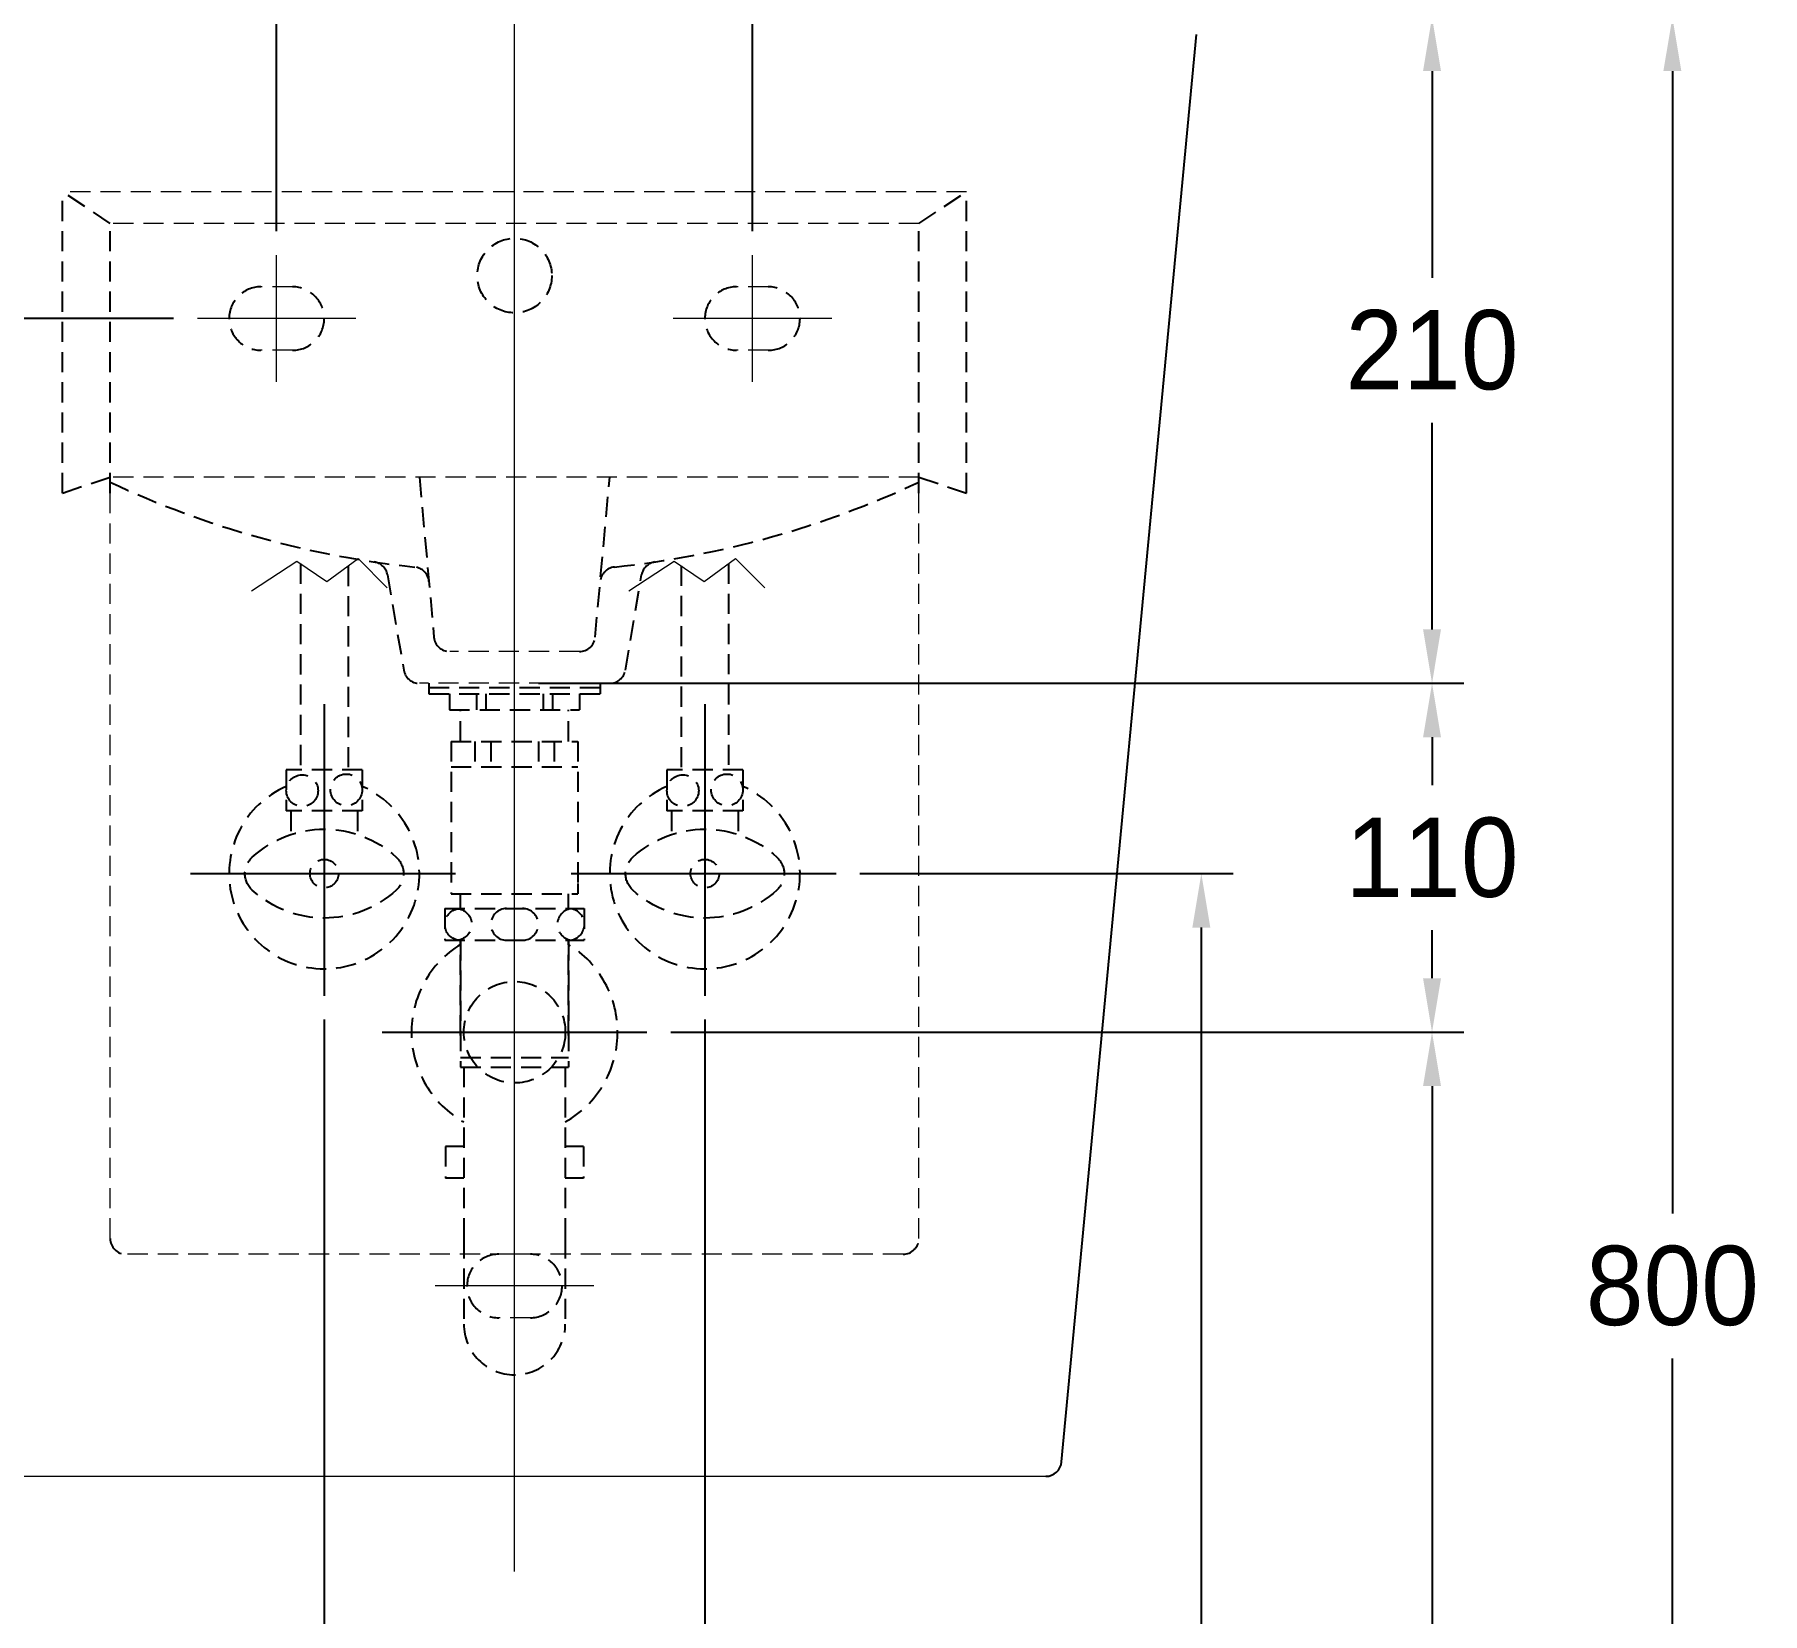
# Model space of a CAD drawing. Header units: millimetres. Extents: x 0 to 1800, y -67 to 2530.
# Drawn here: x 338 to 883, y 391 to 888 of the extents above; entities that cross this region are included whole.
import ezdxf
from ezdxf.lldxf.tags import DXFTag

# ---------------------------------------------------------------- set-up
doc = ezdxf.new("R2010")
doc.units = ezdxf.units.MM
doc.linetypes.add('DASHED2', pattern=[9.525, 6.35, -3.175])
doc.layers.get('Defpoints').update_dxf_attribs({"color": 1})
for name, color, linetype in [('외형선', 3, 'Continuous'), ('점선', 6, 'DASHED2'), ('중심선', 1, 'DASHED'), ('치수선', 7, 'Continuous')]:
    doc.layers.add(name, color=color, linetype=linetype)
doc.styles.add('____', font='')
doc.styles.get('____').set_extended_font_data('굴림')
tags = doc.linetypes.add('DASHDOT', pattern=[70, 31, -13, 13, -13]).pattern_tags.tags
tags[10:11] = [DXFTag(74, 4), DXFTag(75, 0), DXFTag(340, '0'), DXFTag(46, 0.0), DXFTag(50, 0.0), DXFTag(44, 0.0), DXFTag(45, 0.0)]
tags[8:9] = [DXFTag(74, 4), DXFTag(75, 0), DXFTag(340, '0'), DXFTag(46, 0.0), DXFTag(50, 0.0), DXFTag(44, 0.0), DXFTag(45, 0.0)]
tags[6:7] = [DXFTag(74, 4), DXFTag(75, 0), DXFTag(340, '0'), DXFTag(46, 0.0), DXFTag(50, 0.0), DXFTag(44, 0.0), DXFTag(45, 0.0)]
tags[4:5] = [DXFTag(74, 4), DXFTag(75, 0), DXFTag(340, '0'), DXFTag(46, 0.0), DXFTag(50, 0.0), DXFTag(44, 0.0), DXFTag(45, 0.0)]
tags = doc.linetypes.add('DASHED', pattern=[25.72, 12.86, -12.86]).pattern_tags.tags
tags[6:7] = [DXFTag(74, 4), DXFTag(75, 0), DXFTag(340, '0'), DXFTag(46, 0.0), DXFTag(50, 0.0), DXFTag(44, 0.0), DXFTag(45, 0.0)]
tags[4:5] = [DXFTag(74, 4), DXFTag(75, 0), DXFTag(340, '0'), DXFTag(46, 0.0), DXFTag(50, 0.0), DXFTag(44, 0.0), DXFTag(45, 0.0)]
doc.dimstyles.new('MSADIM', dxfattribs={"dimtxt": 33, "dimasz": 17, "dimexe": 10, "dimexo": 7.5, "dimgap": 10, "dimtad": 0, "dimtih": 1, "dimtoh": 1, "dimdec": 0, "dimzin": 1, "dimdsep": 46, "dimtxsty": '____', "dimcen": 11.25, "dimadec": 0, "dimazin": 0, "dimtfac": 1, "dimtdec": 0, "dimtix": 1, "dimtmove": 0, "dimatfit": 3, "dimfxl": 0, "dimtolj": 1, "dimtzin": 1, "dimarcsym": 0})

# ---------------------------------------------------------------- blocks, each defined once
blk = doc.blocks.new('*D13')
at = {"color": 0, "lineweight": -2}
for p, q in [((706.97, 893.87), (788.73, 893.87)), ((778.73, 876.87), (778.73, 811.72)), ((778.73, 700.87), (778.73, 766.02)), ((496.97, 683.87), (788.73, 683.87))]:
    blk.add_line(p, q, dxfattribs=at)
at = {"color": 0}
for points in [[(775.9, 876.87), (781.56, 876.87), (778.73, 893.87)], [(775.9, 700.87), (781.56, 700.87), (778.73, 683.87)]]:
    blk.add_solid(points, dxfattribs=at)
at = {"layer": 'Defpoints', "color": 0}
for p in [(699.47, 893.87), (489.47, 683.87), (778.73, 683.87)]:
    blk.add_point(p, dxfattribs=at)
at = {"color": 0, "insert": (778.73, 788.87), "char_height": 25, "attachment_point": 5, "style": '____'}
blk.add_mtext('\\A1;210', dxfattribs=at)
blk = doc.blocks.new('*D14')
at = {"color": 0, "lineweight": -2}
for p, q in [((225.61, 910.87), (225.61, 927.87)), ((271.97, 893.87), (215.61, 893.87)), ((381.97, 798.87), (215.61, 798.87)), ((225.61, 781.87), (225.61, 764.87))]:
    blk.add_line(p, q, dxfattribs=at)
at = {"color": 0}
for points in [[(222.78, 910.87), (228.45, 910.87), (225.61, 893.87)], [(222.78, 781.87), (228.45, 781.87), (225.61, 798.87)]]:
    blk.add_solid(points, dxfattribs=at)
at = {"layer": 'Defpoints', "color": 0}
for p in [(225.61, 893.87), (279.47, 893.87), (389.47, 798.87)]:
    blk.add_point(p, dxfattribs=at)
at = {"color": 0, "insert": (225.61, 846.37), "char_height": 25, "attachment_point": 5, "style": '____'}
blk.add_mtext('\\A1;95', dxfattribs=at)
blk = doc.blocks.new('*D15')
at = {"layer": 'Defpoints', "color": 0}
for p in [(564.47, 1105.84), (414.47, 818.87), (564.47, 818.87)]:
    blk.add_point(p, dxfattribs=at)
at = {"layer": '치수선', "color": 0, "lineweight": -2}
for p, q in [((414.47, 826.37), (414.47, 1115.84)), ((564.47, 826.37), (564.47, 1115.84)), ((431.47, 1105.84), (547.47, 1105.84))]:
    blk.add_line(p, q, dxfattribs=at)
at = {"layer": '치수선', "color": 0}
for points in [[(431.47, 1108.67), (431.47, 1103.01), (414.47, 1105.84)], [(547.47, 1108.67), (547.47, 1103.01), (564.47, 1105.84)]]:
    blk.add_solid(points, dxfattribs=at)
at = {"layer": '치수선', "color": 0, "insert": (489.47, 1128.69), "char_height": 25, "attachment_point": 5, "style": '____'}
blk.add_mtext('\\A1;150', dxfattribs=at)
blk = doc.blocks.new('*D16')
at = {"color": 0, "lineweight": -2}
for p, q in [((429.47, 577.87), (429.47, 358.2)), ((549.47, 577.87), (549.47, 358.2)), ((412.47, 368.2), (395.47, 368.2)), ((566.47, 368.2), (583.47, 368.2))]:
    blk.add_line(p, q, dxfattribs=at)
at = {"color": 0}
for points in [[(412.47, 371.04), (412.47, 365.37), (429.47, 368.2)], [(566.47, 371.04), (566.47, 365.37), (549.47, 368.2)]]:
    blk.add_solid(points, dxfattribs=at)
at = {"layer": 'Defpoints', "color": 0}
for p in [(429.47, 585.37), (549.47, 585.37), (549.47, 368.2)]:
    blk.add_point(p, dxfattribs=at)
at = {"color": 0, "insert": (489.47, 368.2), "char_height": 25, "attachment_point": 5, "style": '____'}
blk.add_mtext('\\A1;120', dxfattribs=at)
blk = doc.blocks.new('*D17')
at = {"color": 0, "lineweight": -2}
for p, q in [((598.35, 623.87), (715.99, 623.87)), ((705.99, 606.87), (705.99, 381.69)), ((705.99, 110.87), (705.99, 336.06)), ((598.35, 93.87), (715.99, 93.87))]:
    blk.add_line(p, q, dxfattribs=at)
at = {"color": 0}
for points in [[(703.16, 606.87), (708.83, 606.87), (705.99, 623.87)], [(703.16, 110.87), (708.83, 110.87), (705.99, 93.87)]]:
    blk.add_solid(points, dxfattribs=at)
at = {"layer": 'Defpoints', "color": 0}
for p in [(590.85, 623.87), (590.85, 93.87), (705.99, 93.87)]:
    blk.add_point(p, dxfattribs=at)
at = {"color": 0, "insert": (705.99, 358.87), "char_height": 25, "attachment_point": 5, "style": '____'}
blk.add_mtext('\\A1;530', dxfattribs=at)
blk = doc.blocks.new('*D18')
at = {"color": 0, "lineweight": -2}
for p, q in [((786.23, 683.87), (788.73, 683.87)), ((778.73, 666.87), (778.73, 651.72)), ((778.73, 590.87), (778.73, 606.02)), ((538.72, 573.87), (788.73, 573.87))]:
    blk.add_line(p, q, dxfattribs=at)
at = {"color": 0}
for points in [[(775.9, 666.87), (781.56, 666.87), (778.73, 683.87)], [(775.9, 590.87), (781.56, 590.87), (778.73, 573.87)]]:
    blk.add_solid(points, dxfattribs=at)
at = {"layer": 'Defpoints', "color": 0}
for p in [(778.73, 683.87), (778.73, 683.87), (531.22, 573.87)]:
    blk.add_point(p, dxfattribs=at)
at = {"color": 0, "insert": (778.73, 628.87), "char_height": 25, "attachment_point": 5, "style": '____'}
blk.add_mtext('\\A1;110', dxfattribs=at)
blk = doc.blocks.new('*D19')
at = {"color": 0, "lineweight": -2}
for p, q in [((786.23, 573.87), (788.73, 573.87)), ((778.73, 556.87), (778.73, 356.71)), ((778.73, 110.87), (778.73, 311.04)), ((664.67, 93.87), (788.73, 93.87))]:
    blk.add_line(p, q, dxfattribs=at)
at = {"color": 0}
for points in [[(775.9, 556.87), (781.56, 556.87), (778.73, 573.87)], [(775.9, 110.87), (781.56, 110.87), (778.73, 93.87)]]:
    blk.add_solid(points, dxfattribs=at)
at = {"layer": 'Defpoints', "color": 0}
for p in [(778.73, 573.87), (657.17, 93.87), (778.73, 93.87)]:
    blk.add_point(p, dxfattribs=at)
at = {"color": 0, "insert": (778.73, 333.87), "char_height": 25, "attachment_point": 5, "style": '____'}
blk.add_mtext('\\A1;480', dxfattribs=at)
blk = doc.blocks.new('*D20')
at = {"color": 0, "lineweight": -2}
for p, q in [((786.23, 893.87), (864.51, 893.87)), ((854.51, 876.87), (854.51, 516.69)), ((854.51, 110.87), (854.51, 471.06)), ((664.67, 93.87), (864.51, 93.87))]:
    blk.add_line(p, q, dxfattribs=at)
at = {"color": 0}
for points in [[(851.67, 876.87), (857.34, 876.87), (854.51, 893.87)], [(851.67, 110.87), (857.34, 110.87), (854.51, 93.87)]]:
    blk.add_solid(points, dxfattribs=at)
at = {"layer": 'Defpoints', "color": 0}
for p in [(778.73, 893.87), (657.17, 93.87), (854.51, 93.87)]:
    blk.add_point(p, dxfattribs=at)
at = {"color": 0, "insert": (854.51, 493.87), "char_height": 25, "attachment_point": 5, "style": '____'}
blk.add_mtext('\\A1;800', dxfattribs=at)

msp = doc.modelspace()

# ---------------------------------------------------------------- linework, layer by layer
at = {"layer": '외형선'}
msp.add_line((661.95, 438.4), (704.45, 888.4), dxfattribs=at)
at = {"layer": '외형선', "lineweight": 18}
msp.add_line((321.97, 433.87), (656.97, 433.87), dxfattribs=at)
at = {"layer": '외형선'}
msp.add_arc((656.97, 438.87), 5, 270, 354.6047, dxfattribs=at)
at = {"layer": '점선', "lineweight": 18}
for p, q in [((631.97, 838.87), (346.97, 838.87)), ((616.97, 828.87), (361.97, 828.87)), ((419.47, 808.87), (409.47, 808.87)), ((569.47, 808.87), (559.47, 808.87)), ((419.47, 788.87), (409.47, 788.87)), ((569.47, 788.87), (559.47, 788.87)), ((616.97, 748.87), (361.97, 748.87)), ((361.97, 508.87), (361.97, 743.87)), ((616.97, 508.87), (616.97, 743.87)), ((509.9, 693.87), (469.04, 693.87)), ((519.47, 683.87), (459.47, 683.87)), ((611.97, 503.87), (366.97, 503.87)), ((494.47, 503.87), (484.47, 503.87)), ((494.47, 483.87), (484.47, 483.87))]:
    msp.add_line(p, q, dxfattribs=at)
at = {"layer": '점선'}
for p, q in [((346.97, 743.87), (346.97, 838.87)), ((361.97, 828.87), (346.97, 838.87)), ((616.97, 828.87), (631.97, 838.87)), ((631.97, 743.87), (631.97, 838.87)), ((361.97, 743.87), (361.97, 828.87)), ((616.97, 743.87), (616.97, 828.87)), ((346.97, 743.87), (361.97, 748.87)), ((459.47, 748.87), (464.06, 698.42)), ((514.88, 698.42), (519.47, 748.87)), ((616.97, 748.87), (631.97, 743.87)), ((421.97, 721.61), (421.97, 656.62)), ((436.97, 720.9), (436.97, 656.62)), ((541.97, 720.94), (541.97, 656.62)), ((556.97, 721.63), (556.97, 656.62)), ((449.4, 718.06), (454.54, 688.03)), ((524.4, 688.03), (529.54, 718.06)), ((462.47, 683.87), (462.47, 680.54)), ((462.47, 682.54), (516.47, 682.54)), ((516.47, 683.87), (516.47, 680.54)), ((462.47, 680.54), (516.47, 680.54)), ((468.97, 680.54), (468.97, 675.54)), ((468.97, 675.54), (509.97, 675.54)), ((472.47, 665.54), (472.47, 675.54)), ((477.47, 680.54), (477.47, 675.54)), ((480.47, 680.54), (480.47, 675.54)), ((498.47, 680.54), (498.47, 675.54)), ((501.47, 680.54), (501.47, 675.54)), ((506.47, 665.54), (506.47, 675.54)), ((509.97, 680.54), (509.97, 675.54)), ((469.47, 665.54), (469.47, 617.54)), ((469.47, 665.54), (509.47, 665.54)), ((476.97, 665.54), (476.97, 657.54)), ((481.97, 665.54), (481.97, 657.54)), ((496.97, 665.54), (496.97, 657.54)), ((501.97, 665.54), (501.97, 657.54)), ((509.47, 665.54), (509.47, 620.79)), ((417.47, 656.62), (417.47, 643.62)), ((441.47, 656.62), (417.47, 656.62)), ((441.47, 656.62), (441.47, 643.62)), ((469.47, 657.54), (509.47, 657.54)), ((537.47, 656.62), (537.47, 643.62)), ((561.47, 656.62), (537.47, 656.62)), ((561.47, 656.62), (561.47, 643.62)), ((441.47, 643.62), (417.47, 643.62)), ((418.97, 643.62), (418.97, 636.19)), ((439.97, 643.62), (439.97, 636.19)), ((561.47, 643.62), (537.47, 643.62)), ((538.97, 643.62), (538.97, 636.19)), ((559.97, 643.62), (559.97, 636.19)), ((469.47, 617.54), (509.47, 617.54)), ((472.47, 612.87), (472.47, 617.54)), ((506.47, 612.87), (506.47, 617.54)), ((509.47, 620.79), (509.47, 617.54)), ((467.47, 612.87), (511.47, 612.87)), ((467.47, 612.87), (467.47, 602.87)), ((511.47, 612.87), (511.47, 602.87)), ((467.47, 602.87), (511.47, 602.87)), ((472.47, 602.87), (472.47, 562.87)), ((472.47, 572.87), (472.47, 602.87)), ((506.47, 602.87), (506.47, 562.87)), ((506.47, 572.87), (506.47, 602.87)), ((472.47, 565.87), (506.47, 565.87)), ((472.47, 562.87), (506.47, 562.87)), ((473.47, 562.87), (473.47, 513.87)), ((505.47, 562.87), (505.47, 513.87)), ((467.72, 537.87), (467.72, 527.87)), ((473.47, 537.87), (467.72, 537.87)), ((511.22, 537.87), (505.47, 537.87)), ((511.22, 537.87), (511.22, 527.87)), ((473.47, 527.87), (467.72, 527.87)), ((511.22, 527.87), (505.47, 527.87)), ((473.47, 513.87), (473.47, 508.87)), ((505.47, 513.87), (505.47, 508.87)), ((473.47, 508.87), (473.47, 481.87)), ((505.47, 508.87), (505.47, 481.87))]:
    msp.add_line(p, q, dxfattribs=at)
at = {"layer": '점선', "flags": 128}
for points in [[(406.74, 629.04, -0.388889), (452.2, 629.04)], [(526.74, 629.04, -0.388889), (572.2, 629.04)], [(406.74, 618.71, -0.44), (406.74, 629.04)], [(452.2, 629.04, -0.44), (452.2, 618.71)], [(526.74, 618.71, -0.44), (526.74, 629.04)], [(572.2, 629.04, -0.44), (572.2, 618.71)], [(452.2, 618.71, -0.388889), (406.74, 618.71)], [(572.2, 618.71, -0.388889), (526.74, 618.71)], [(471.72, 602.93, -0.859727), (471.72, 612.82)], [(471.72, 612.82, -0.859727), (471.72, 602.93)]]:
    msp.add_lwpolyline(points, format="xyb", dxfattribs=at)
at = {"layer": '점선'}
for centre, radius in [((489.47, 812.42), 11.75), ((422.52, 650.03), 5), ((436.45, 650.28), 5), ((542.52, 650.03), 5), ((556.45, 650.28), 5), ((429.47, 623.87), 4.5), ((549.47, 623.87), 4.5), ((489.47, 573.87), 16)]:
    msp.add_circle(centre, radius, dxfattribs=at)
for centre, radius, start, end in [((409.47, 798.87), 10, 90, 270), ((419.47, 798.87), 10, 270, 90), ((559.47, 798.87), 10, 90, 270), ((569.47, 798.87), 10, 270, 90), ((489.47, 1018.87), 300, 244.8493, 263.9791), ((489.47, 1018.87), 300, 276.0209, 295.1507), ((444.47, 717.21), 5, 9.7205, 81.5156), ((457.48, 715.56), 5, 5.1944, 83.9791), ((521.46, 715.56), 5, 96.0209, 174.8056), ((534.47, 717.21), 5, 98.4844, 170.2795), ((469.04, 698.87), 5, 185.1944, 270), ((509.9, 698.87), 5, 270, 354.8056), ((459.47, 688.87), 5, 189.7205, 270), ((519.47, 688.87), 5, 270, 350.2795), ((429.47, 623.87), 30, 113.5782, 66.4218), ((549.47, 623.87), 30, 113.5782, 66.4218), ((486.97, 607.87), 5, 90, 270), ((491.97, 607.87), 5, 270, 90), ((507.97, 607.87), 5, 98.6269, 261.3731), ((506.47, 607.87), 5, 278.6269, 81.3731), ((489.47, 573.87), 32.5, 121.5389, 240.5076), ((489.47, 573.87), 32.5, 299.4924, 58.4611), ((366.97, 508.87), 5, 180, 270), ((611.97, 508.87), 5, 270, 0), ((484.47, 493.87), 10, 90, 270), ((494.47, 493.87), 10, 270, 90), ((489.47, 481.87), 16, 180, 0)]:
    msp.add_arc(centre, radius, start, end, dxfattribs=at)
at = {"layer": '중심선', "lineweight": 18}
for p, q in [((489.47, 403.87), (489.47, 1093.87)), ((414.47, 778.87), (414.47, 818.87)), ((564.47, 778.87), (564.47, 818.87)), ((439.47, 798.87), (389.47, 798.87)), ((589.47, 798.87), (539.47, 798.87)), ((406.54, 713.05), (420.79, 722.42)), ((420.79, 722.42), (430.28, 715.96)), ((430.28, 715.96), (440.15, 723.24)), ((440.15, 723.24), (449.34, 714.02)), ((525.55, 713.05), (539.8, 722.42)), ((539.8, 722.42), (549.29, 715.96)), ((549.29, 715.96), (559.16, 723.24)), ((559.16, 723.24), (568.35, 714.02)), ((514.47, 493.87), (464.47, 493.87))]:
    msp.add_line(p, q, dxfattribs=at)
at = {"layer": '중심선', "linetype": 'DASHDOT'}
for p, q in [((429.47, 677.32), (429.47, 585.37)), ((549.47, 677.32), (549.47, 585.37)), ((387.35, 623.87), (470.85, 623.87)), ((507.35, 623.87), (590.85, 623.87))]:
    msp.add_line(p, q, dxfattribs=at)
at = {"layer": '중심선'}
msp.add_line((447.72, 573.87), (531.22, 573.87), dxfattribs=at)

# ---------------------------------------------------------------- dimensions: what is measured, and where the dimension line sits
for base, p1, p2, picture, middle in [((225.61, 893.87), (389.47, 798.87), (279.47, 893.87), '*D14', (225.61, 846.37)), ((778.73, 683.87), (699.47, 893.87), (489.47, 683.87), '*D13', (778.73, 788.87)), ((854.51, 93.87), (778.73, 893.87), (657.17, 93.87), '*D20', (854.51, 493.87)), ((778.73, 683.87), (531.22, 573.87), (778.73, 683.87), '*D18', (778.73, 628.87)), ((705.99, 93.87), (590.85, 623.87), (590.85, 93.87), '*D17', (705.99, 358.87)), ((778.73, 93.87), (778.73, 573.87), (657.17, 93.87), '*D19', (778.73, 333.87))]:
    dim = msp.add_linear_dim(base=base, p1=p1, p2=p2, angle=90, dimstyle='MSADIM', override={"dimtxt": 25, "dimtofl": 0})
    dim.commit()
    dim.dimension.update_dxf_attribs({"geometry": picture, "text_midpoint": middle})
dim = msp.add_linear_dim(base=(549.47, 368.2), p1=(429.47, 585.37), p2=(549.47, 585.37), dimstyle='MSADIM', override={"dimtxt": 25, "dimtofl": 0})
dim.commit()
dim.dimension.update_dxf_attribs({"geometry": '*D16', "text_midpoint": (489.47, 368.2)})
at = {"layer": '치수선'}
dim = msp.add_linear_dim(base=(564.47, 1105.84), p1=(414.47, 818.87), p2=(564.47, 818.87), dimstyle='MSADIM', override={"dimtxt": 25, "dimtad": 1, "dimtih": 0, "dimtoh": 0}, dxfattribs=at)
dim.commit()
dim.dimension.update_dxf_attribs({"geometry": '*D15', "text_midpoint": (489.47, 1128.69)})

doc.saveas('drawing.dxf')
